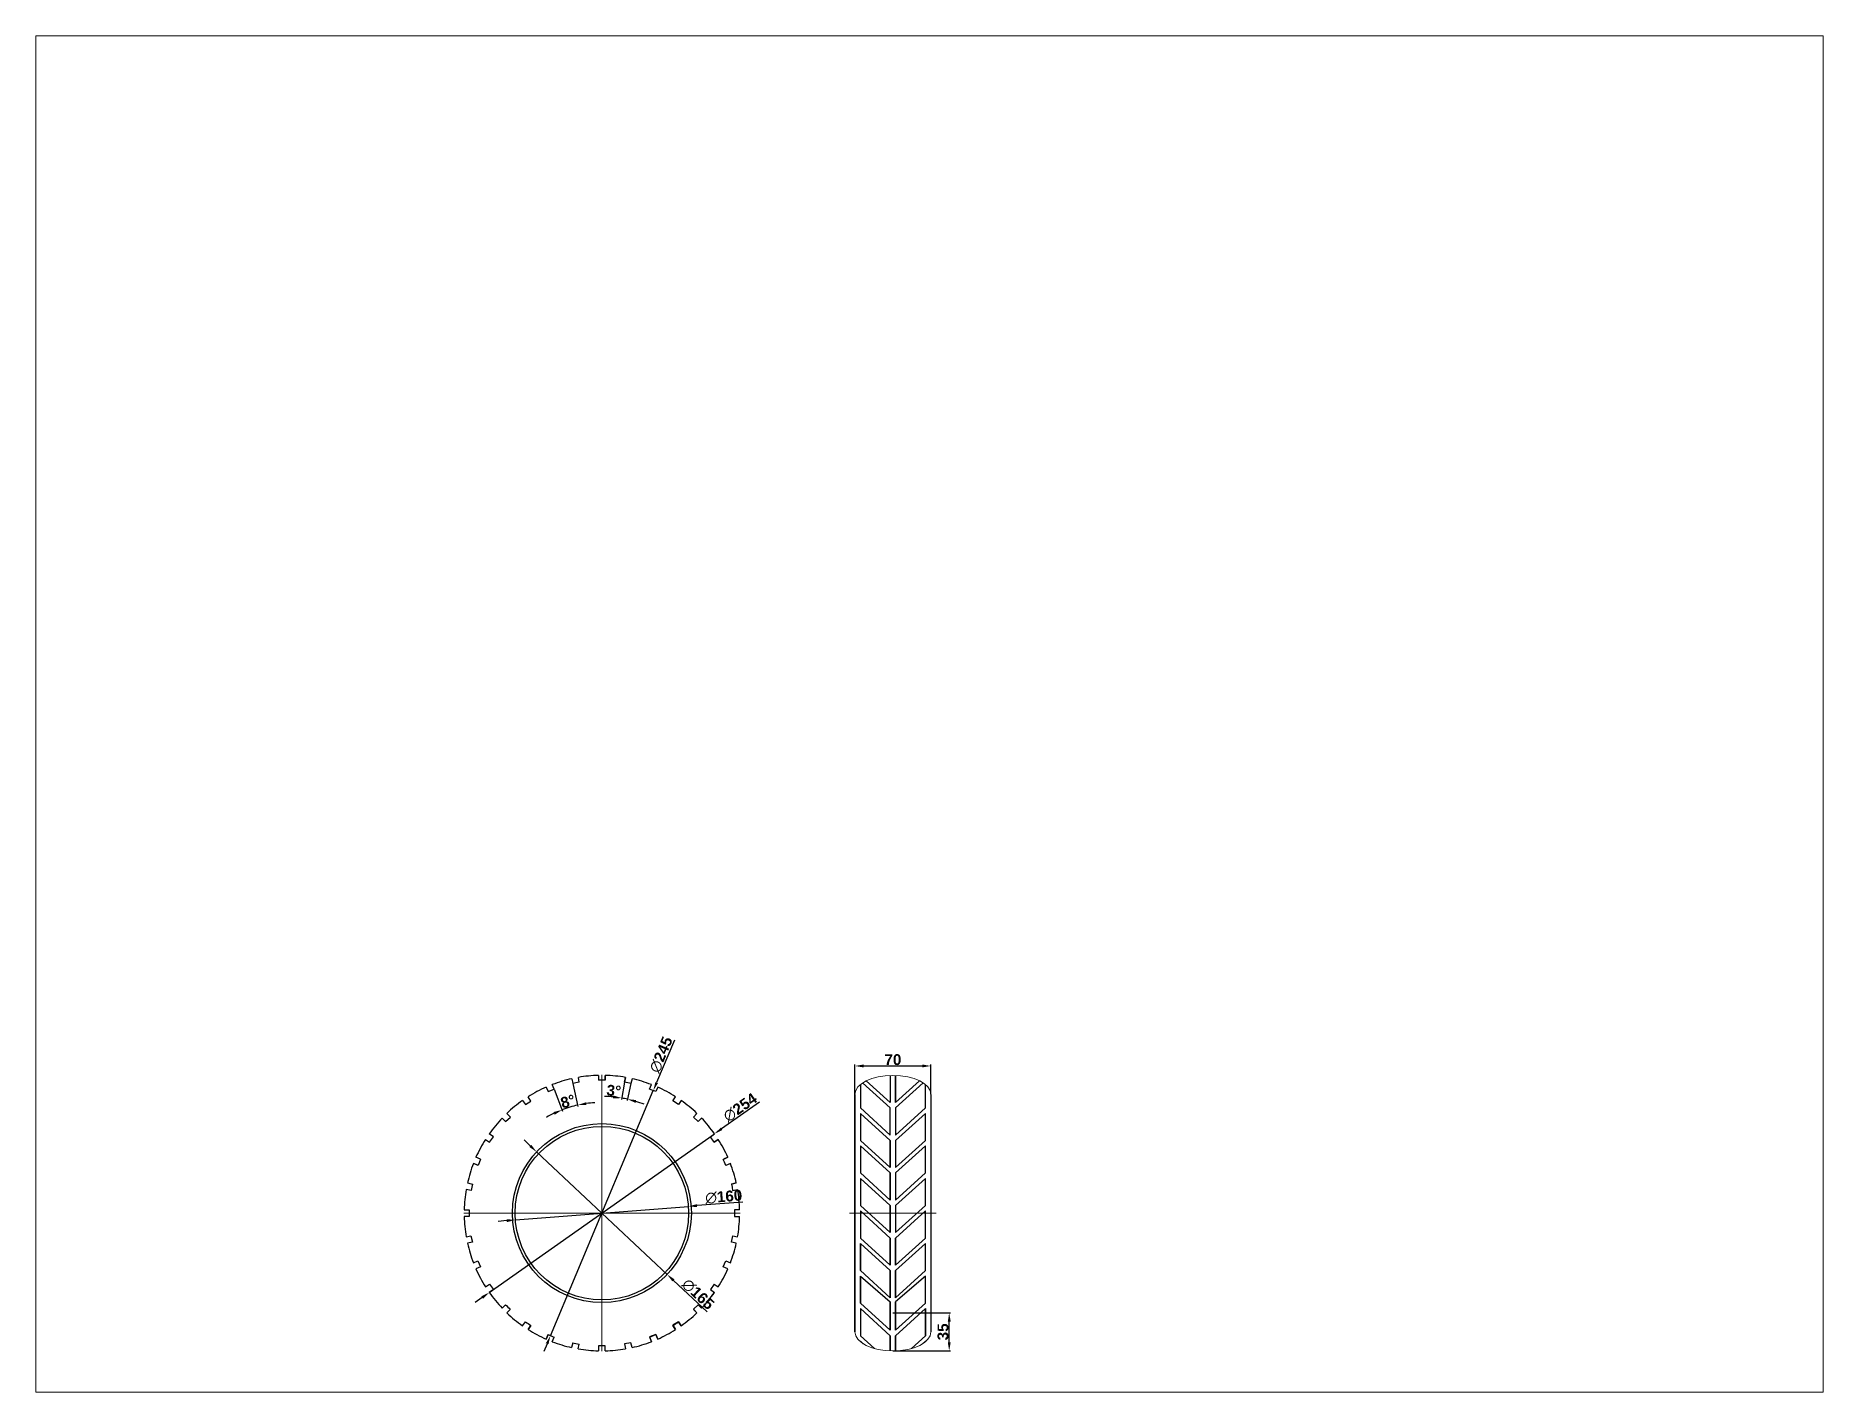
# Paper-space layout 'Presentación2' of a CAD drawing. Header units: millimetres. Extents: x 26 to 231, y 20 to 176.
# The model-space entities are those that its viewports show. They can reach past a viewport. Long polylines and large blocks are cut down to what shows.
import ezdxf

# ---------------------------------------------------------------- set-up
doc = ezdxf.new("R2010")
doc.units = ezdxf.units.MM
doc.linetypes.add('TRAZO_Y_PUNTO', pattern=[25.4, 12.7, -6.35, 0, -6.35])
for name, color, linetype, lineweight in [('01_Contornos', 7, 'Continuous', 20), ('03_Ejes', 1, 'TRAZO_Y_PUNTO', 18), ('04_Cotas', 3, 'Continuous', 18)]:
    doc.layers.add(name, color=color, linetype=linetype, lineweight=lineweight)
doc.styles.add('EstiloCota', font='arialbd.ttf', dxfattribs={"height": 10})
doc.dimstyles.new('CotasUNE', dxfattribs={"dimtxt": 10, "dimasz": 8, "dimexe": 1.25, "dimexo": 0, "dimtad": 1, "dimtxsty": 'EstiloCota', "dimcen": 2.5, "dimclrd": 256, "dimclrt": 256, "dimadec": 0, "dimazin": 0, "dimtfac": 1, "dimtmove": 0, "dimatfit": 3, "dimfxl": 1, "dimarcsym": 0})

# ---------------------------------------------------------------- blocks, each defined once
blk = doc.blocks.new('*D8')
at = {"layer": '04_Cotas', "lineweight": -2, "transparency": 16777216}
for p, q in [((360.2, 321.7), (325.4, 297.1)), ((111.2, 146.2), (318.8, 292.5)), ((104.6, 141.6), (98.1, 137))]:
    blk.add_line(p, q, dxfattribs=at)
at = {"layer": '04_Cotas', "transparency": 16777216}
for points in [[(324.6, 298.2), (326.1, 296), (318.8, 292.5)], [(103.8, 142.7), (105.4, 140.5), (111.2, 146.2)]]:
    blk.add_solid(points, dxfattribs=at)
at = {"layer": 'Defpoints', "color": 0}
for p in [(318.8, 292.5), (111.2, 146.2)]:
    blk.add_point(p, dxfattribs=at)
at = {"layer": '04_Cotas', "transparency": 16777216, "insert": (342.5, 316.7), "char_height": 10, "attachment_point": 5, "rotation": 35.1571, "style": 'EstiloCota'}
blk.add_mtext('∅254', dxfattribs=at)
blk = doc.blocks.new('*D9')
at = {"layer": '04_Cotas', "lineweight": -2, "transparency": 16777216}
for p, q in [((149, 281.3), (143.2, 286.8)), ((154.8, 275.8), (275.1, 162.9)), ((312, 128.3), (281, 157.4))]:
    blk.add_line(p, q, dxfattribs=at)
at = {"layer": '04_Cotas', "transparency": 16777216}
for points in [[(149.9, 282.3), (148.1, 280.3), (154.8, 275.8)], [(281.9, 158.4), (280, 156.4), (275.1, 162.9)]]:
    blk.add_solid(points, dxfattribs=at)
at = {"layer": 'Defpoints', "color": 0}
for p in [(154.8, 275.8), (275.1, 162.9)]:
    blk.add_point(p, dxfattribs=at)
at = {"layer": '04_Cotas', "transparency": 16777216, "insert": (303.6, 144.6), "char_height": 10, "attachment_point": 5, "rotation": 316.7999, "style": 'EstiloCota'}
blk.add_mtext('∅165', dxfattribs=at)
blk = doc.blocks.new('*D10')
at = {"layer": '04_Cotas', "lineweight": -2, "transparency": 16777216}
for p, q in [((135.2, 213.1), (294.7, 225.6)), ((344.9, 229.6), (302.7, 226.3)), ((127.3, 212.5), (119.3, 211.8))]:
    blk.add_line(p, q, dxfattribs=at)
at = {"layer": '04_Cotas', "transparency": 16777216}
for points in [[(302.6, 227.6), (302.8, 224.9), (294.7, 225.6)], [(127.2, 213.8), (127.4, 211.1), (135.2, 213.1)]]:
    blk.add_solid(points, dxfattribs=at)
at = {"layer": 'Defpoints', "color": 0}
for p in [(294.7, 225.6), (135.2, 213.1)]:
    blk.add_point(p, dxfattribs=at)
at = {"layer": '04_Cotas', "transparency": 16777216, "insert": (327.3, 234.4), "char_height": 10, "attachment_point": 5, "rotation": 4.4956, "style": 'EstiloCota'}
blk.add_mtext('∅160', dxfattribs=at)
blk = doc.blocks.new('*D14')
at = {"layer": '04_Cotas', "lineweight": -2, "transparency": 16777216}
for p, q in [((282, 378.9), (265.5, 339.7)), ((167.6, 106.4), (262.4, 332.3)), ((164.5, 99), (161.4, 91.7))]:
    blk.add_line(p, q, dxfattribs=at)
at = {"layer": '04_Cotas', "transparency": 16777216}
for points in [[(264.3, 340.2), (266.7, 339.2), (262.4, 332.3)], [(163.3, 99.5), (165.7, 98.5), (167.6, 106.4)]]:
    blk.add_solid(points, dxfattribs=at)
at = {"layer": 'Defpoints', "color": 0}
for p in [(262.4, 332.3), (167.6, 106.4)]:
    blk.add_point(p, dxfattribs=at)
at = {"layer": '04_Cotas', "transparency": 16777216, "insert": (269.6, 365.4), "char_height": 10, "attachment_point": 5, "rotation": 67.2311, "style": 'EstiloCota'}
blk.add_mtext('∅245', dxfattribs=at)
blk = doc.blocks.new('*D16')
at = {"layer": '04_Cotas', "color": 0, "lineweight": -2, "transparency": 16777216}
for p, q in [((170.9, 333.5), (178.7, 313.3)), ((188.1, 338.9), (192.9, 317.7))]:
    blk.add_line(p, q, dxfattribs=at)
at = {"layer": '04_Cotas', "lineweight": -2, "transparency": 16777216}
for start, end in [(102.6571, 111.0946), (93.6662, 98.1617), (115.59, 120.0855)]:
    blk.add_arc((215, 219.4), 102, start, end, dxfattribs=at)
at = {"layer": '04_Cotas', "transparency": 16777216}
for points in [[(170.4, 312.6), (171.5, 310.1), (178.3, 314.5)], [(200.7, 319), (200.3, 321.6), (192.6, 318.9)]]:
    blk.add_solid(points, dxfattribs=at)
at = {"layer": 'Defpoints', "color": 0}
for p in [(169.3, 337.9), (170.9, 333.5), (187.2, 343.3), (188.1, 338.9), (187.8, 317.7)]:
    blk.add_point(p, dxfattribs=at)
at = {"layer": '04_Cotas', "transparency": 16777216, "insert": (183.7, 322.4), "char_height": 10, "attachment_point": 5, "rotation": 16.8758, "style": 'EstiloCota'}
blk.add_mtext('8°', dxfattribs=at)
blk = doc.blocks.new('*D18')
at = {"layer": '04_Cotas', "color": 0, "lineweight": -2, "transparency": 16777216}
for p, q in [((235.9, 340.1), (233.2, 324.2)), ((241.8, 338.9), (238.3, 323.2))]:
    blk.add_line(p, q, dxfattribs=at)
at = {"layer": '04_Cotas', "lineweight": -2, "transparency": 16777216}
for start, end in [(84.4167, 88.6763), (77.3446, 80.1571), (68.8254, 73.085)]:
    blk.add_arc((215, 219.4), 107.6, start, end, dxfattribs=at)
at = {"layer": '04_Cotas', "transparency": 16777216}
for points in [[(225.6, 327.8), (225.3, 325.2), (233.4, 325.4)], [(246, 321), (246.6, 323.6), (238.6, 324.4)]]:
    blk.add_solid(points, dxfattribs=at)
at = {"layer": 'Defpoints', "color": 0}
for p in [(235.9, 340.1), (236.7, 344.5), (241.8, 338.9), (242.8, 343.3), (236.8, 324.8)]:
    blk.add_point(p, dxfattribs=at)
at = {"layer": '04_Cotas', "transparency": 16777216, "insert": (226, 332.2), "char_height": 10, "attachment_point": 5, "rotation": 354.4167, "style": 'EstiloCota'}
blk.add_mtext('3°', dxfattribs=at)
blk = doc.blocks.new('*D19')
at = {"layer": '04_Cotas', "color": 0, "lineweight": -2, "transparency": 16777216}
for p, q in [((448.3, 328.9), (448.3, 356.3)), ((518.3, 328.9), (518.3, 356.3))]:
    blk.add_line(p, q, dxfattribs=at)
at = {"layer": '04_Cotas', "lineweight": -2, "transparency": 16777216}
blk.add_line((456.3, 355), (510.3, 355), dxfattribs=at)
at = {"layer": '04_Cotas', "transparency": 16777216}
for points in [[(456.3, 356.4), (456.3, 353.7), (448.3, 355)], [(510.3, 356.4), (510.3, 353.7), (518.3, 355)]]:
    blk.add_solid(points, dxfattribs=at)
at = {"layer": 'Defpoints', "color": 0}
for p in [(518.3, 355), (448.3, 328.9), (518.3, 328.9)]:
    blk.add_point(p, dxfattribs=at)
at = {"layer": '04_Cotas', "transparency": 16777216, "insert": (483.3, 360.8), "char_height": 10, "attachment_point": 5, "style": 'EstiloCota'}
blk.add_mtext('70', dxfattribs=at)
blk = doc.blocks.new('*D20')
at = {"layer": '04_Cotas', "color": 0, "lineweight": -2, "transparency": 16777216}
for p, q in [((483.3, 127.4), (536.5, 127.4)), ((483.3, 92.4), (536.5, 92.4))]:
    blk.add_line(p, q, dxfattribs=at)
at = {"layer": '04_Cotas', "lineweight": -2, "transparency": 16777216}
blk.add_line((535.2, 100.4), (535.2, 119.4), dxfattribs=at)
at = {"layer": '04_Cotas', "transparency": 16777216}
for points in [[(533.9, 119.4), (536.6, 119.4), (535.2, 127.4)], [(533.9, 100.4), (536.6, 100.4), (535.2, 92.4)]]:
    blk.add_solid(points, dxfattribs=at)
at = {"layer": 'Defpoints', "color": 0}
for p in [(483.3, 127.4), (535.2, 127.4), (483.3, 92.4)]:
    blk.add_point(p, dxfattribs=at)
at = {"layer": '04_Cotas', "transparency": 16777216, "insert": (529.5, 109.9), "char_height": 10, "attachment_point": 5, "rotation": 90, "style": 'EstiloCota'}
blk.add_mtext('35', dxfattribs=at)
blk = doc.blocks.new('*U21')
at = {"layer": '03_Ejes'}
blk.add_line((0, -63.7), (0, 63.7), dxfattribs=at)
blk = doc.blocks.new('*U22')
at = {"layer": '04_Cotas', "color": 0, "linetype": 'ByBlock', "lineweight": -2, "transparency": 16777216}
blk.add_blockref('*U21', (215, 283), dxfattribs=at)
for p, rotation in [((151.3, 219.4), 89.99999999999997), ((215, 155.7), 180), ((278.7, 219.4), 269.9999999999999)]:
    blk.add_blockref('*U21', p, dxfattribs=dict(at, rotation=rotation))

msp = doc.modelspace()

# ---------------------------------------------------------------- linework, layer by layer
for p, q in [((211.867, 346.323), (211.977, 341.825)), ((217.99, 341.825), (218.1, 346.324)), ((217.99, 341.825), (218.1, 346.324)), ((218.1, 346.324), (217.99, 341.825)), ((480.802, 346.317), (480.802, 321.362)), ((485.802, 321.362), (485.802, 346.317)), ((485.802, 346.317), (485.802, 321.362)), ((163.518, 335.466), (165.342, 331.352)), ((165.342, 331.352), (170.95, 333.515)), ((170.95, 333.515), (169.277, 337.851)), ((187.158, 343.276), (188.144, 338.885)), ((194.129, 340.073), (193.363, 344.508)), ((235.927, 340.059), (236.696, 344.492)), ((236.696, 344.492), (235.927, 340.059)), ((235.927, 340.059), (236.696, 344.492)), ((242.81, 343.276), (241.824, 338.886)), ((258.988, 333.686), (260.604, 337.886)), ((266.449, 335.467), (264.626, 331.353)), ((453.302, 337.876), (453.302, 316.362)), ((453.302, 337.876), (453.302, 316.362)), ((480.802, 316.362), (455.418, 339.438)), ((480.802, 321.362), (458.804, 341.36)), ((485.802, 321.362), (507.8, 341.36)), ((511.186, 339.438), (485.802, 316.362)), ((513.302, 316.362), (513.302, 337.876)), ((141.856, 323.194), (144.448, 319.515)), ((144.448, 319.515), (149.526, 322.731)), ((149.526, 322.731), (147.039, 326.657)), ((280.442, 322.733), (282.929, 326.659)), ((285.521, 319.517), (280.442, 322.733)), ((288.112, 323.196), (285.521, 319.517)), ((448.302, 109.862), (448.302, 328.862)), ((448.302, 328.862), (448.302, 109.862)), ((453.302, 316.362), (480.802, 291.362)), ((480.802, 291.362), (480.802, 316.362)), ((485.802, 316.362), (485.802, 291.362)), ((485.802, 316.362), (485.802, 291.362)), ((485.802, 291.362), (513.302, 316.362)), ((518.302, 328.862), (518.302, 109.862)), ((123.005, 306.932), (126.264, 303.829)), ((126.264, 303.829), (130.617, 307.974)), ((130.617, 307.974), (127.413, 311.34)), ((299.351, 307.976), (302.556, 311.342)), ((303.705, 303.832), (299.351, 307.976)), ((306.964, 306.935), (303.705, 303.832)), ((453.302, 311.362), (453.302, 286.362)), ((480.802, 286.362), (453.302, 311.362)), ((453.302, 311.362), (453.302, 286.362)), ((513.302, 311.362), (485.802, 286.362)), ((513.302, 286.362), (513.302, 311.362)), ((107.688, 287.305), (111.49, 284.897)), ((114.951, 289.812), (111.151, 292.488)), ((111.49, 284.897), (114.951, 289.812)), ((315.018, 289.815), (318.818, 292.491)), ((318.479, 284.9), (315.018, 289.815)), ((322.281, 287.308), (318.479, 284.9)), ((318.5, 284.914), (322.281, 287.308)), ((453.302, 286.362), (480.802, 261.362)), ((453.302, 281.362), (453.302, 256.362)), ((480.802, 256.362), (453.302, 281.362)), ((453.302, 281.362), (453.302, 256.362)), ((480.802, 286.362), (480.802, 261.362)), ((480.802, 261.362), (480.802, 286.362)), ((485.802, 286.362), (485.802, 261.362)), ((485.802, 286.362), (485.802, 261.362)), ((485.802, 261.362), (513.302, 286.362)), ((513.302, 281.362), (485.802, 256.362)), ((513.302, 256.362), (513.302, 281.362)), ((100.831, 263.394), (96.495, 265.067)), ((100.693, 263.447), (96.495, 265.067)), ((102.994, 269.002), (98.88, 270.826)), ((102.994, 269.002), (100.831, 263.394)), ((326.841, 268.946), (331.089, 270.829)), ((328.057, 266.201), (326.841, 268.946)), ((331.089, 270.829), (326.975, 269.005)), ((329.139, 263.397), (328.057, 266.201)), ((333.475, 265.07), (329.139, 263.397)), ((329.277, 263.451), (333.475, 265.07)), ((453.302, 256.362), (480.802, 231.362)), ((453.302, 251.362), (453.302, 226.362)), ((480.802, 226.362), (453.302, 251.362)), ((453.302, 251.362), (453.302, 226.362)), ((480.802, 256.362), (480.802, 231.362)), ((480.802, 231.362), (480.802, 256.362)), ((485.802, 256.362), (485.802, 231.362)), ((485.802, 256.362), (485.802, 231.362)), ((485.802, 231.362), (513.302, 256.362)), ((513.302, 251.362), (485.802, 226.362)), ((513.302, 226.362), (513.302, 251.362)), ((94.434, 240.278), (89.855, 241.072)), ((91.071, 247.186), (95.462, 246.2)), ((91.071, 247.186), (95.606, 246.168)), ((94.948, 243.237), (94.434, 240.278)), ((95.606, 246.168), (94.948, 243.237)), ((338.899, 247.189), (334.365, 246.171)), ((334.365, 246.171), (335.023, 243.239)), ((334.509, 246.203), (338.899, 247.189)), ((335.023, 243.239), (335.536, 240.281)), ((335.536, 240.281), (340.116, 241.076)), ((335.682, 240.306), (340.116, 241.076)), ((88.024, 222.477), (92.522, 222.366)), ((92.67, 216.357), (88.024, 216.243)), ((92.522, 222.366), (92.67, 216.357)), ((341.947, 222.48), (337.301, 222.366)), ((337.301, 222.366), (337.375, 219.359)), ((337.375, 219.359), (337.301, 216.361)), ((337.301, 216.361), (341.948, 216.247)), ((341.947, 222.48), (337.449, 222.37)), ((453.302, 226.362), (480.802, 201.362)), ((453.302, 221.362), (453.302, 196.362)), ((480.802, 196.362), (453.302, 221.362)), ((453.302, 221.362), (453.302, 196.362)), ((480.802, 226.362), (480.802, 201.362)), ((480.802, 201.362), (480.802, 226.362)), ((485.802, 226.362), (485.802, 201.362)), ((485.802, 226.362), (485.802, 201.362)), ((485.802, 201.362), (513.302, 226.362)), ((513.302, 221.362), (485.802, 196.362)), ((513.302, 196.362), (513.302, 221.362)), ((89.856, 197.648), (94.289, 198.417)), ((94.289, 198.417), (95.606, 192.552)), ((334.366, 192.556), (335.683, 198.421)), ((335.683, 198.421), (340.116, 197.651)), ((95.606, 192.552), (91.072, 191.534)), ((338.901, 191.538), (334.366, 192.556)), ((453.302, 196.362), (480.802, 171.362)), ((453.302, 166.362), (453.302, 191.362)), ((453.302, 191.362), (453.302, 166.362)), ((480.802, 166.362), (453.302, 191.362)), ((453.302, 191.362), (453.302, 191.362)), ((480.802, 171.362), (480.802, 196.362)), ((480.802, 196.362), (480.802, 171.362)), ((480.802, 171.362), (480.802, 196.362)), ((485.802, 196.362), (485.802, 171.362)), ((485.802, 171.362), (513.302, 196.362)), ((485.802, 196.362), (485.802, 171.362)), ((485.802, 171.362), (485.802, 196.362)), ((513.302, 191.362), (485.802, 166.362)), ((513.302, 166.362), (513.302, 191.362)), ((513.302, 191.362), (513.302, 191.362)), ((96.496, 173.653), (100.695, 175.273)), ((103.131, 169.778), (98.882, 167.894)), ((100.695, 175.273), (103.131, 169.778)), ((326.843, 169.781), (329.278, 175.276)), ((331.091, 167.898), (326.843, 169.781)), ((329.278, 175.276), (333.477, 173.657)), ((453.302, 166.362), (480.802, 141.362)), ((480.802, 141.362), (480.802, 166.362)), ((480.802, 166.362), (480.802, 141.362)), ((485.802, 141.362), (485.802, 166.362)), ((485.802, 166.362), (485.802, 141.362)), ((485.802, 141.362), (513.302, 166.362)), ((107.69, 151.415), (111.492, 153.823)), ((114.953, 148.909), (111.153, 146.233)), ((111.492, 153.823), (114.953, 148.909)), ((318.481, 153.826), (315.02, 148.912)), ((315.02, 148.912), (318.82, 146.236)), ((318.482, 153.826), (322.284, 151.419)), ((453.302, 136.362), (453.302, 161.362)), ((453.302, 161.362), (453.302, 136.362)), ((453.302, 161.362), (480.802, 137.75)), ((513.302, 161.362), (485.802, 137.75)), ((513.302, 136.362), (513.302, 161.362)), ((123.007, 131.789), (126.267, 134.892)), ((303.707, 134.894), (299.354, 130.75)), ((306.966, 131.791), (303.707, 134.894)), ((303.708, 134.894), (303.708, 134.894)), ((303.708, 134.894), (306.967, 131.791)), ((453.302, 136.362), (480.802, 111.362)), ((480.802, 136.362), (480.802, 137.75)), ((480.802, 137.75), (480.802, 111.362)), ((480.802, 111.362), (480.802, 137.75)), ((480.802, 137.75), (480.802, 134.138)), ((480.802, 111.362), (480.802, 136.362)), ((485.802, 137.75), (485.802, 111.362)), ((485.802, 137.75), (485.802, 111.362)), ((485.802, 136.362), (485.802, 137.75)), ((485.802, 137.75), (485.802, 134.138)), ((485.802, 111.362), (513.302, 136.362)), ((485.802, 111.362), (485.802, 136.362)), ((130.583, 130.579), (127.482, 127.317)), ((141.859, 115.527), (144.451, 119.207)), ((149.45, 115.866), (147.042, 112.064)), ((149.45, 115.866), (147.042, 112.064)), ((147.042, 112.064), (149.45, 115.866)), ((285.524, 119.209), (280.445, 115.993)), ((280.445, 115.993), (282.932, 112.066)), ((282.933, 112.066), (280.525, 115.868)), ((288.115, 115.53), (285.524, 119.209)), ((285.524, 119.208), (288.116, 115.529)), ((285.524, 119.208), (288.116, 115.529)), ((288.116, 115.529), (285.524, 119.208)), ((299.354, 130.75), (302.559, 127.383)), ((299.354, 130.75), (302.559, 127.384)), ((302.559, 127.383), (299.456, 130.643)), ((299.456, 130.643), (302.559, 127.383)), ((453.302, 131.362), (453.302, 106.362)), ((453.302, 131.362), (480.802, 106.362)), ((453.302, 131.362), (453.302, 106.362)), ((453.302, 131.362), (453.302, 106.362)), ((513.302, 131.362), (485.802, 106.362)), ((513.302, 106.362), (513.302, 131.362)), ((513.302, 131.362), (513.302, 106.362)), ((165.345, 107.37), (163.522, 103.256)), ((163.522, 103.256), (165.345, 107.37)), ((165.345, 107.37), (163.522, 103.256)), ((169.281, 100.871), (170.9, 105.069)), ((188.06, 99.857), (187.071, 95.468)), ((241.827, 99.839), (235.905, 98.811)), ((242.813, 95.448), (241.827, 99.839)), ((264.629, 107.372), (259.021, 105.208)), ((259.021, 105.208), (260.694, 100.872)), ((260.695, 100.872), (259.075, 105.07)), ((266.453, 103.258), (264.629, 107.372)), ((264.712, 107.408), (266.539, 103.295)), ((466.268, 94.574), (453.302, 106.362)), ((455.99, 98.918), (453.302, 101.362)), ((453.302, 101.362), (453.302, 100.848)), ((453.302, 100.848), (453.302, 101.362)), ((480.802, 106.362), (480.802, 92.406)), ((480.802, 106.362), (480.802, 92.406)), ((480.802, 106.362), (480.802, 92.406)), ((480.802, 92.406), (480.802, 106.362)), ((485.802, 106.362), (485.802, 92.406)), ((485.802, 106.362), (485.802, 92.406)), ((485.802, 106.362), (485.802, 92.406)), ((485.802, 92.406), (485.802, 106.362)), ((500.335, 94.574), (513.302, 106.362)), ((510.614, 98.918), (513.302, 101.362)), ((513.302, 101.362), (513.302, 100.848)), ((193.275, 94.231), (194.045, 98.665)), ((211.985, 97.046), (211.871, 92.4)), ((217.994, 96.899), (211.985, 97.046)), ((218.104, 92.4), (217.994, 96.899)), ((235.905, 98.811), (236.7, 94.232))]:
    msp.add_line(p, q)
for radius in [82.5, 80]:
    msp.add_circle((214.986, 219.362), radius)
for centre, radius, start, end in [((214.986, 219.362), 127, 91.407098, 99.802761), ((214.986, 219.362), 127, 80.157098, 88.594598), ((214.986, 219.362), 127, 80.157099, 88.594599), ((214.986, 219.362), 127, 113.907098, 122.344598), ((214.986, 219.362), 127, 102.657098, 111.094598), ((214.986, 219.362), 122.5, 99.802761, 102.657098), ((214.986, 219.362), 122.5, 88.594598, 91.407098), ((214.986, 219.362), 122.5, 77.344599, 80.157099), ((214.986, 219.362), 127, 68.948935, 77.344599), ((214.986, 219.362), 122.5, 66.094599, 68.948935), ((214.986, 219.362), 127, 57.657099, 66.094599), ((214.986, 219.362), 127, 125.157098, 133.594598), ((214.986, 219.362), 127, 46.407099, 54.844599), ((214.986, 219.362), 127, 136.407098, 144.844598), ((214.986, 219.362), 127, 35.157099, 43.594599), ((214.986, 219.362), 127, 147.657098, 156.094598), ((214.986, 219.361), 127, 23.90741, 32.34491), ((214.986, 219.362), 127, 23.907099, 32.344599), ((214.986, 219.362), 127, 158.907098, 167.344598), ((214.986, 219.362), 127, 158.907098, 167.344598), ((214.986, 219.361), 127, 12.65741, 21.09491), ((214.986, 219.362), 127, 12.657098, 21.094599), ((214.986, 219.362), 127, 170.157098, 178.594598), ((214.986, 219.362), 127, 1.407099, 9.844599), ((214.986, 219.361), 127, 1.40741, 9.84491), ((214.986, 219.362), 127, 181.407098, 189.844598), ((214.986, 219.361), 127, 350.15741, 358.59491), ((214.986, 219.362), 127, 192.657098, 201.094598), ((214.986, 219.361), 127, 338.90741, 347.34491), ((214.986, 219.362), 127, 203.907098, 212.344598), ((214.986, 219.361), 127, 327.65741, 336.09491), ((214.986, 219.362), 127, 215.157098, 223.594598), ((214.986, 219.362), 122.5, 223.594598, 226.448935), ((214.986, 219.362), 127, 316.407097, 324.844597), ((214.986, 219.361), 127, 316.40741, 324.803073), ((214.986, 219.362), 127, 226.448935, 234.844598), ((214.986, 219.362), 122.5, 234.844598, 237.657098), ((214.986, 219.361), 122.5, 302.344911, 305.157411), ((214.986, 219.362), 127, 305.157097, 313.594598), ((214.986, 219.361), 127, 305.157411, 313.594911), ((214.986, 219.361), 127, 305.15741, 313.59491), ((214.986, 219.362), 127, 237.657098, 246.094598), ((214.986, 219.362), 127, 237.657097, 246.094597), ((214.986, 219.362), 122.5, 246.094597, 248.907097), ((214.986, 219.362), 127, 248.907097, 257.302761), ((214.986, 219.362), 122.5, 257.302761, 260.157097), ((214.986, 219.362), 127, 282.657097, 291.094597), ((214.986, 219.361), 127, 282.657411, 291.094911), ((214.986, 219.361), 122.5, 291.094911, 293.949248), ((214.986, 219.362), 127, 293.907097, 302.344597), ((214.986, 219.361), 127, 293.949248, 302.344911), ((214.986, 219.362), 127, 260.157097, 268.594597), ((214.986, 219.362), 127, 271.407097, 279.844597)]:
    msp.add_arc(centre, radius, start, end)
at = {"layer": '01_Contornos'}
for centre, major_axis in [((483.302, 328.862), (35, 0)), ((483.302, 109.862), (-35, 0))]:
    msp.add_ellipse(centre, major_axis=major_axis, ratio=0.5, start_param=6.28318531, end_param=9.42477796, dxfattribs=at)
at = {"layer": '03_Ejes'}
msp.add_line((443.302, 219.362), (523.302, 219.362), dxfattribs=at)

# ---------------------------------------------------------------- block references
at = {"layer": '04_Cotas'}
msp.add_blockref('*U22', (0, 0), dxfattribs=at)

# ---------------------------------------------------------------- dimensions: what is measured, and where the dimension line sits
for p1, p2, picture, middle in [((167.576, 106.408), (262.395, 332.316), '*D14', (269.612, 365.385)), ((111.153, 146.233), (318.818, 292.491), '*D8', (342.536, 316.71)), ((154.846, 275.837), (275.125, 162.887), '*D9', (303.595, 144.579)), ((135.232, 213.091), (294.739, 225.632), '*D10', (327.309, 234.355))]:
    dim = msp.add_diameter_dim_2p(p1=p1, p2=p2, dimstyle='CotasUNE', dxfattribs=at)
    dim.commit()
    dim.dimension.update_dxf_attribs({"geometry": picture, "text_midpoint": middle})
dim = msp.add_linear_dim(base=(518.302, 355.029), p1=(448.302, 328.862), p2=(518.302, 328.862), dimstyle='CotasUNE', dxfattribs=at)
dim.commit()
dim.dimension.update_dxf_attribs({"geometry": '*D19', "text_midpoint": (483.302, 360.76)})
dim = msp.add_angular_dim_2l(base=(187.782, 317.656), line1=((187.158, 343.276), (188.144, 338.885)), line2=((170.95, 333.515), (169.277, 337.851)), dimstyle='CotasUNE', dxfattribs=at)
dim.commit()
dim.dimension.update_dxf_attribs({"geometry": '*D16', "text_midpoint": (183.714, 322.446)})
dim = msp.add_angular_dim_2l(base=(236.845, 324.751), line1=((242.81, 343.276), (241.824, 338.886)), line2=((235.927, 340.059), (236.696, 344.492)), dimstyle='CotasUNE', dxfattribs=at)
dim.commit()
dim.dimension.update_dxf_attribs({"geometry": '*D18', "text_midpoint": (225.457, 326.484), "dimtype": 162})
dim = msp.add_linear_dim(base=(535.224, 127.362), p1=(483.302, 92.362), p2=(483.302, 127.362), angle=90, dimstyle='CotasUNE', dxfattribs=at)
dim.commit()
dim.dimension.update_dxf_attribs({"geometry": '*D20', "text_midpoint": (529.494, 109.862)})

psp = doc.layouts.new('Presentación2')

# ---------------------------------------------------------------- viewports
at = {"layer": '04_Cotas'}
psp.add_viewport(center=(128.5, 97.5), size=(205.6, 156), view_center_point=(517.041, 679.471), view_height=1250.42305, dxfattribs=at)

doc.saveas('drawing.dxf')
